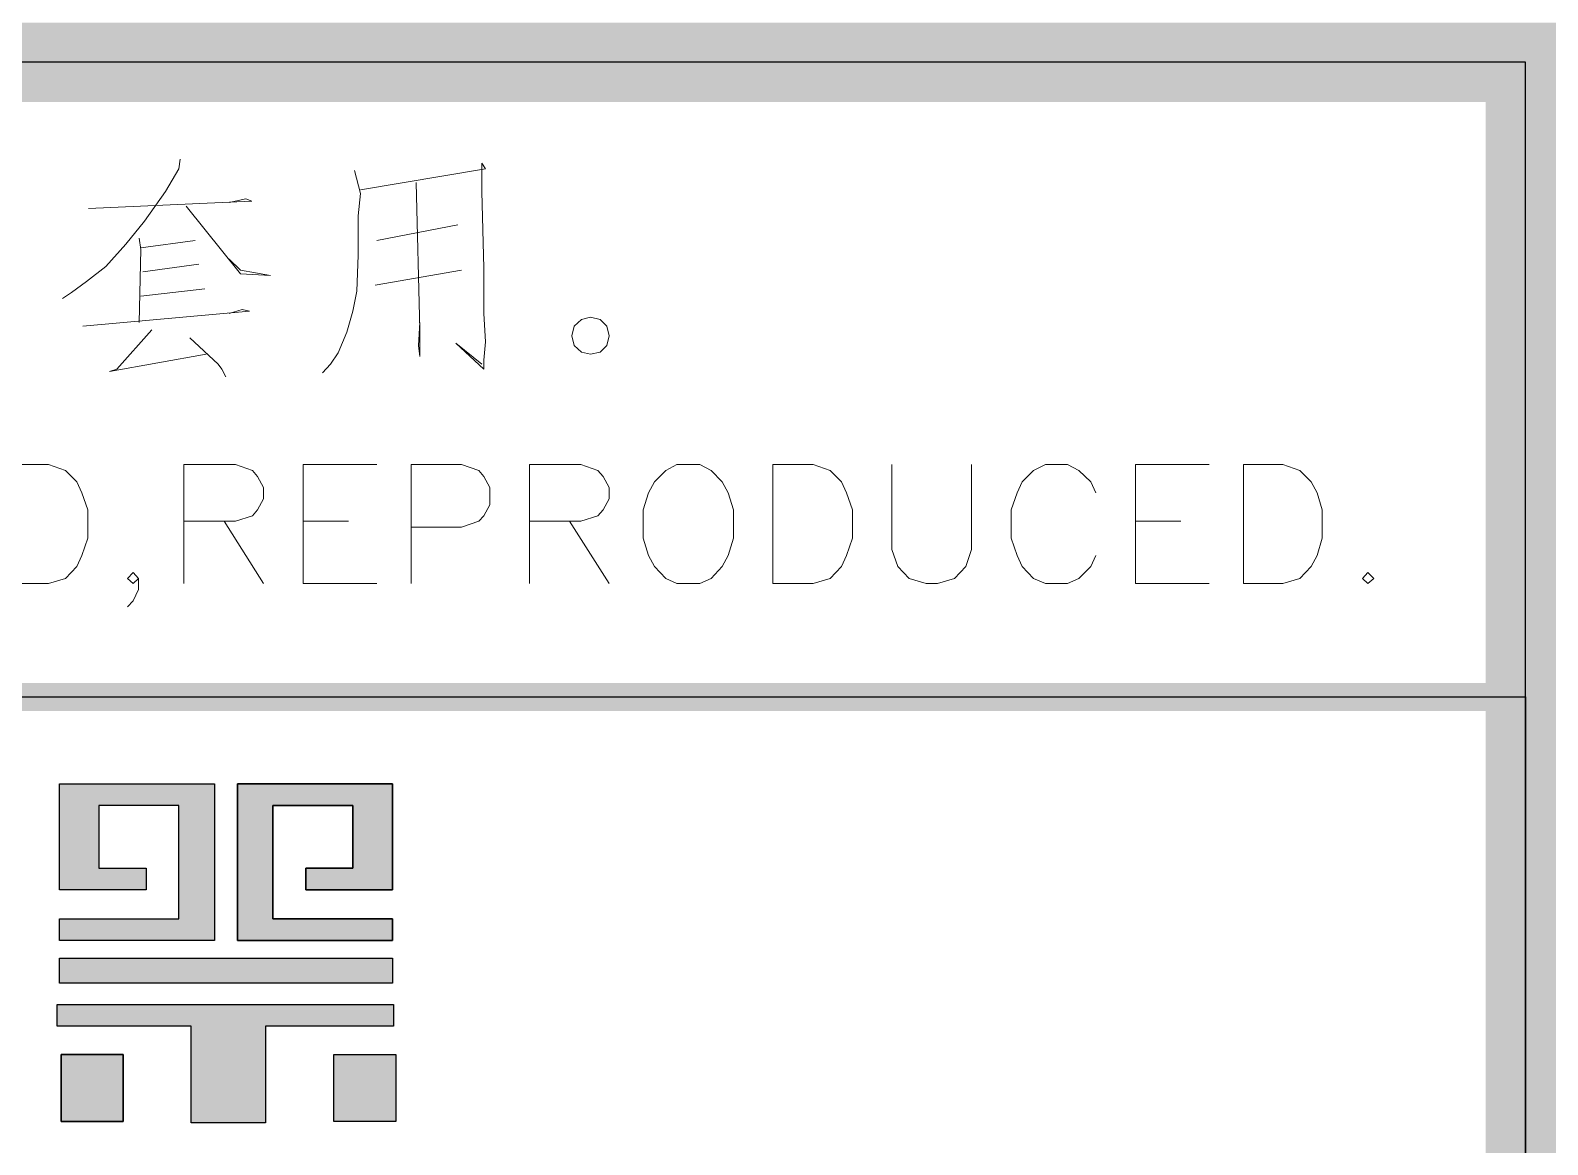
# Model space of a CAD drawing. Extents: x -809667 to 586099, y 3084146 to 3634412.
# Drawn here: x 382133.56 to 382143.12, y 3085856.73 to 3085863.75 of the extents above; entities that cross this region are included whole.
import ezdxf

# ---------------------------------------------------------------- set-up
doc = ezdxf.new("R2010")
doc.units = 0
doc.header["$LTSCALE"] = 0.5
doc.layers.get('0').update_dxf_attribs({"linetype": 'CONTINUOUS'})
doc.layers.add('PUB_TITLE', color=4, linetype='CONTINUOUS')

# ---------------------------------------------------------------- blocks, each defined once
blk = doc.blocks.new('AACI')
at = {"layer": 'PUB_TITLE'}
for points in [[(4152.6, 3890.5), (4348, 3890.5), (4348, 3693.2), (4152.6, 3693.2), (4152.6, 3720.5), (4303.2, 3720.5), (4303.2, 3863.1), (4202.3, 3863.1), (4202.3, 3784.2), (4261.7, 3784.2), (4261.7, 3756.9), (4152.6, 3756.9)], [(4152.6, 3890.5), (4348, 3890.5), (4348, 3693.2), (4152.6, 3693.2), (4152.6, 3720.5), (4303.2, 3720.5), (4303.2, 3863.1), (4202.3, 3863.1), (4202.3, 3784.2), (4261.7, 3784.2), (4261.7, 3756.9), (4152.6, 3756.9)], [(4376.8, 3890.5), (4572.2, 3890.5), (4572.2, 3756.9), (4463.1, 3756.9), (4463.1, 3784.2), (4522.4, 3784.2), (4522.4, 3863.1), (4421.6, 3863.1), (4421.6, 3720.5), (4572.2, 3720.5), (4572.2, 3693.2), (4376.8, 3693.2)], [(4376.8, 3890.5), (4572.2, 3890.5), (4572.2, 3756.9), (4463.1, 3756.9), (4463.1, 3784.2), (4522.4, 3784.2), (4522.4, 3863.1), (4421.6, 3863.1), (4421.6, 3720.5), (4572.2, 3720.5), (4572.2, 3693.2), (4376.8, 3693.2)]]:
    blk.add_hatch(color=256, dxfattribs=at).paths.add_polyline_path(points)
h = blk.add_hatch(color=256, dxfattribs=at)
h.paths.add_polyline_path([(4152.6, 3670.7), (4572.2, 3670.7), (4572.2, 3639.4), (4152.6, 3639.4)])
h.paths.add_polyline_path([(4149.7, 3612.3), (4573.4, 3612.3), (4573.4, 3584.9), (4412.5, 3584.9), (4412.5, 3463.2), (4318.7, 3463.2), (4318.7, 3584.9), (4149.7, 3584.9)])
h.paths.add_polyline_path([(4154.7, 3549.4), (4232.9, 3549.4), (4232.9, 3464.9), (4154.7, 3464.9)], flags=17)
h.paths.add_polyline_path([(4498.3, 3549.4), (4576.6, 3549.4), (4576.6, 3464.9), (4498.3, 3464.9)])
h = blk.add_hatch(color=256, dxfattribs=at)
h.paths.add_polyline_path([(4152.6, 3670.7), (4572.2, 3670.7), (4572.2, 3639.4), (4152.6, 3639.4)])
h.paths.add_polyline_path([(4149.7, 3612.3), (4573.4, 3612.3), (4573.4, 3584.9), (4412.5, 3584.9), (4412.5, 3463.2), (4318.7, 3463.2), (4318.7, 3584.9), (4149.7, 3584.9)])
h.paths.add_polyline_path([(4154.7, 3549.4), (4232.9, 3549.4), (4232.9, 3464.9), (4154.7, 3464.9)], flags=17)
h.paths.add_polyline_path([(4498.3, 3549.4), (4576.6, 3549.4), (4576.6, 3464.9), (4498.3, 3464.9)])
for p, q in [((4152.6, 3756.9), (4152.6, 3890.5)), ((4152.6, 3890.5), (4348, 3890.5)), ((4152.6, 3756.9), (4152.6, 3890.5)), ((4152.6, 3890.5), (4348, 3890.5)), ((4152.6, 3890.5), (4348, 3890.5)), ((4152.6, 3756.9), (4152.6, 3890.5)), ((4152.6, 3756.9), (4152.6, 3890.5)), ((4152.6, 3890.5), (4348, 3890.5)), ((4152.6, 3756.9), (4152.6, 3890.5)), ((4152.6, 3890.5), (4348, 3890.5)), ((4152.6, 3890.5), (4348, 3890.5)), ((4152.6, 3756.9), (4152.6, 3890.5)), ((4348, 3890.5), (4348, 3693.2)), ((4348, 3890.5), (4348, 3693.2)), ((4348, 3890.5), (4348, 3693.2)), ((4348, 3890.5), (4348, 3693.2)), ((4348, 3890.5), (4348, 3693.2)), ((4348, 3890.5), (4348, 3693.2)), ((4572.2, 3890.5), (4376.8, 3890.5)), ((4376.8, 3890.5), (4376.8, 3693.2)), ((4376.8, 3890.5), (4572.2, 3890.5)), ((4376.8, 3693.2), (4376.8, 3890.5)), ((4376.8, 3890.5), (4572.2, 3890.5)), ((4376.8, 3693.2), (4376.8, 3890.5)), ((4572.2, 3890.5), (4376.8, 3890.5)), ((4376.8, 3890.5), (4376.8, 3693.2)), ((4376.8, 3890.5), (4572.2, 3890.5)), ((4376.8, 3693.2), (4376.8, 3890.5)), ((4376.8, 3890.5), (4572.2, 3890.5)), ((4376.8, 3693.2), (4376.8, 3890.5)), ((4572.2, 3756.9), (4572.2, 3890.5)), ((4572.2, 3890.5), (4572.2, 3756.9)), ((4572.2, 3890.5), (4572.2, 3756.9)), ((4572.2, 3756.9), (4572.2, 3890.5)), ((4572.2, 3890.5), (4572.2, 3756.9)), ((4572.2, 3890.5), (4572.2, 3756.9)), ((4303.2, 3863.1), (4202.3, 3863.1)), ((4202.3, 3863.1), (4202.3, 3784.2)), ((4303.2, 3863.1), (4202.3, 3863.1)), ((4202.3, 3863.1), (4202.3, 3784.2)), ((4303.2, 3863.1), (4202.3, 3863.1)), ((4202.3, 3863.1), (4202.3, 3784.2)), ((4303.2, 3863.1), (4202.3, 3863.1)), ((4202.3, 3863.1), (4202.3, 3784.2)), ((4303.2, 3863.1), (4202.3, 3863.1)), ((4202.3, 3863.1), (4202.3, 3784.2)), ((4303.2, 3863.1), (4202.3, 3863.1)), ((4202.3, 3863.1), (4202.3, 3784.2)), ((4303.2, 3720.5), (4303.2, 3863.1)), ((4303.2, 3720.5), (4303.2, 3863.1)), ((4303.2, 3720.5), (4303.2, 3863.1)), ((4303.2, 3720.5), (4303.2, 3863.1)), ((4303.2, 3720.5), (4303.2, 3863.1)), ((4303.2, 3720.5), (4303.2, 3863.1)), ((4421.6, 3720.5), (4421.6, 3863.1)), ((4421.6, 3863.1), (4522.4, 3863.1)), ((4522.4, 3863.1), (4421.6, 3863.1)), ((4421.6, 3863.1), (4421.6, 3720.5)), ((4522.4, 3863.1), (4421.6, 3863.1)), ((4421.6, 3863.1), (4421.6, 3720.5)), ((4421.6, 3720.5), (4421.6, 3863.1)), ((4421.6, 3863.1), (4522.4, 3863.1)), ((4522.4, 3863.1), (4421.6, 3863.1)), ((4421.6, 3863.1), (4421.6, 3720.5)), ((4522.4, 3863.1), (4421.6, 3863.1)), ((4421.6, 3863.1), (4421.6, 3720.5)), ((4522.4, 3863.1), (4522.4, 3784.2)), ((4522.4, 3784.2), (4522.4, 3863.1)), ((4522.4, 3784.2), (4522.4, 3863.1)), ((4522.4, 3863.1), (4522.4, 3784.2)), ((4522.4, 3784.2), (4522.4, 3863.1)), ((4522.4, 3784.2), (4522.4, 3863.1)), ((4202.3, 3784.2), (4261.7, 3784.2)), ((4202.3, 3784.2), (4261.7, 3784.2)), ((4202.3, 3784.2), (4261.7, 3784.2)), ((4202.3, 3784.2), (4261.7, 3784.2)), ((4202.3, 3784.2), (4261.7, 3784.2)), ((4202.3, 3784.2), (4261.7, 3784.2)), ((4261.7, 3784.2), (4261.7, 3756.9)), ((4261.7, 3784.2), (4261.7, 3756.9)), ((4261.7, 3784.2), (4261.7, 3756.9)), ((4261.7, 3784.2), (4261.7, 3756.9)), ((4261.7, 3784.2), (4261.7, 3756.9)), ((4261.7, 3784.2), (4261.7, 3756.9)), ((4522.4, 3784.2), (4463.1, 3784.2)), ((4463.1, 3784.2), (4463.1, 3756.9)), ((4463.1, 3756.9), (4463.1, 3784.2)), ((4463.1, 3784.2), (4522.4, 3784.2)), ((4463.1, 3756.9), (4463.1, 3784.2)), ((4463.1, 3784.2), (4522.4, 3784.2)), ((4522.4, 3784.2), (4463.1, 3784.2)), ((4463.1, 3784.2), (4463.1, 3756.9)), ((4463.1, 3756.9), (4463.1, 3784.2)), ((4463.1, 3784.2), (4522.4, 3784.2)), ((4463.1, 3756.9), (4463.1, 3784.2)), ((4463.1, 3784.2), (4522.4, 3784.2)), ((4261.7, 3756.9), (4152.6, 3756.9)), ((4261.7, 3756.9), (4152.6, 3756.9)), ((4261.7, 3756.9), (4152.6, 3756.9)), ((4261.7, 3756.9), (4152.6, 3756.9)), ((4261.7, 3756.9), (4152.6, 3756.9)), ((4261.7, 3756.9), (4152.6, 3756.9)), ((4463.1, 3756.9), (4572.2, 3756.9)), ((4572.2, 3756.9), (4463.1, 3756.9)), ((4572.2, 3756.9), (4463.1, 3756.9)), ((4463.1, 3756.9), (4572.2, 3756.9)), ((4572.2, 3756.9), (4463.1, 3756.9)), ((4572.2, 3756.9), (4463.1, 3756.9)), ((4152.6, 3693.2), (4152.6, 3720.5)), ((4152.6, 3720.5), (4303.2, 3720.5)), ((4152.6, 3693.2), (4152.6, 3720.5)), ((4152.6, 3720.5), (4303.2, 3720.5)), ((4152.6, 3693.2), (4152.6, 3720.5)), ((4152.6, 3720.5), (4303.2, 3720.5)), ((4152.6, 3693.2), (4152.6, 3720.5)), ((4152.6, 3720.5), (4303.2, 3720.5)), ((4152.6, 3693.2), (4152.6, 3720.5)), ((4152.6, 3720.5), (4303.2, 3720.5)), ((4152.6, 3693.2), (4152.6, 3720.5)), ((4152.6, 3720.5), (4303.2, 3720.5)), ((4572.2, 3720.5), (4421.6, 3720.5)), ((4421.6, 3720.5), (4572.2, 3720.5)), ((4421.6, 3720.5), (4572.2, 3720.5)), ((4572.2, 3720.5), (4421.6, 3720.5)), ((4421.6, 3720.5), (4572.2, 3720.5)), ((4421.6, 3720.5), (4572.2, 3720.5)), ((4572.2, 3693.2), (4572.2, 3720.5)), ((4572.2, 3720.5), (4572.2, 3693.2)), ((4572.2, 3720.5), (4572.2, 3693.2)), ((4572.2, 3693.2), (4572.2, 3720.5)), ((4572.2, 3720.5), (4572.2, 3693.2)), ((4572.2, 3720.5), (4572.2, 3693.2)), ((4348, 3693.2), (4152.6, 3693.2)), ((4348, 3693.2), (4152.6, 3693.2)), ((4348, 3693.2), (4152.6, 3693.2)), ((4348, 3693.2), (4152.6, 3693.2)), ((4348, 3693.2), (4152.6, 3693.2)), ((4348, 3693.2), (4152.6, 3693.2)), ((4376.8, 3693.2), (4572.2, 3693.2)), ((4572.2, 3693.2), (4376.8, 3693.2)), ((4572.2, 3693.2), (4376.8, 3693.2)), ((4376.8, 3693.2), (4572.2, 3693.2)), ((4572.2, 3693.2), (4376.8, 3693.2)), ((4572.2, 3693.2), (4376.8, 3693.2)), ((4152.6, 3670.7), (4572.2, 3670.7)), ((4152.6, 3639.4), (4152.6, 3670.7)), ((4152.6, 3670.7), (4572.2, 3670.7)), ((4152.6, 3639.4), (4152.6, 3670.7)), ((4152.6, 3670.7), (4572.2, 3670.7)), ((4152.6, 3639.4), (4152.6, 3670.7)), ((4152.6, 3670.7), (4572.2, 3670.7)), ((4152.6, 3639.4), (4152.6, 3670.7)), ((4572.2, 3670.7), (4572.2, 3639.4)), ((4572.2, 3670.7), (4572.2, 3639.4)), ((4572.2, 3670.7), (4572.2, 3639.4)), ((4572.2, 3670.7), (4572.2, 3639.4)), ((4572.2, 3639.4), (4152.6, 3639.4)), ((4572.2, 3639.4), (4152.6, 3639.4)), ((4572.2, 3639.4), (4152.6, 3639.4)), ((4572.2, 3639.4), (4152.6, 3639.4)), ((4149.7, 3584.9), (4149.7, 3612.3)), ((4149.7, 3612.3), (4573.4, 3612.3)), ((4149.7, 3612.3), (4573.4, 3612.3)), ((4149.7, 3584.9), (4149.7, 3612.3)), ((4149.7, 3584.9), (4149.7, 3612.3)), ((4149.7, 3612.3), (4573.4, 3612.3)), ((4149.7, 3612.3), (4573.4, 3612.3)), ((4149.7, 3584.9), (4149.7, 3612.3)), ((4573.4, 3612.3), (4573.4, 3584.9)), ((4573.4, 3612.3), (4573.4, 3584.9)), ((4573.4, 3612.3), (4573.4, 3584.9)), ((4573.4, 3612.3), (4573.4, 3584.9)), ((4318.7, 3584.9), (4149.7, 3584.9)), ((4318.7, 3584.9), (4149.7, 3584.9)), ((4318.7, 3584.9), (4149.7, 3584.9)), ((4318.7, 3584.9), (4149.7, 3584.9)), ((4318.7, 3463.2), (4318.7, 3584.9)), ((4318.7, 3463.2), (4318.7, 3584.9)), ((4318.7, 3463.2), (4318.7, 3584.9)), ((4318.7, 3463.2), (4318.7, 3584.9)), ((4573.4, 3584.9), (4412.5, 3584.9)), ((4412.5, 3584.9), (4412.5, 3463.2)), ((4573.4, 3584.9), (4412.5, 3584.9)), ((4412.5, 3584.9), (4412.5, 3463.2)), ((4573.4, 3584.9), (4412.5, 3584.9)), ((4412.5, 3584.9), (4412.5, 3463.2)), ((4573.4, 3584.9), (4412.5, 3584.9)), ((4412.5, 3584.9), (4412.5, 3463.2)), ((4232.9, 3549.4), (4154.7, 3549.4)), ((4154.7, 3549.4), (4154.7, 3464.9)), ((4154.7, 3549.4), (4232.9, 3549.4)), ((4154.7, 3464.9), (4154.7, 3549.4)), ((4232.9, 3549.4), (4154.7, 3549.4)), ((4154.7, 3549.4), (4154.7, 3464.9)), ((4154.7, 3549.4), (4232.9, 3549.4)), ((4154.7, 3464.9), (4154.7, 3549.4)), ((4232.9, 3464.9), (4232.9, 3549.4)), ((4232.9, 3549.4), (4232.9, 3464.9)), ((4232.9, 3464.9), (4232.9, 3549.4)), ((4232.9, 3549.4), (4232.9, 3464.9)), ((4498.3, 3549.4), (4576.6, 3549.4)), ((4498.3, 3464.9), (4498.3, 3549.4)), ((4498.3, 3549.4), (4576.6, 3549.4)), ((4498.3, 3464.9), (4498.3, 3549.4)), ((4498.3, 3549.4), (4576.6, 3549.4)), ((4498.3, 3464.9), (4498.3, 3549.4)), ((4498.3, 3549.4), (4576.6, 3549.4)), ((4498.3, 3464.9), (4498.3, 3549.4)), ((4576.6, 3549.4), (4576.6, 3464.9)), ((4576.6, 3549.4), (4576.6, 3464.9)), ((4576.6, 3549.4), (4576.6, 3464.9)), ((4576.6, 3549.4), (4576.6, 3464.9)), ((4154.7, 3464.9), (4232.9, 3464.9)), ((4232.9, 3464.9), (4154.7, 3464.9)), ((4154.7, 3464.9), (4232.9, 3464.9)), ((4232.9, 3464.9), (4154.7, 3464.9)), ((4412.5, 3463.2), (4318.7, 3463.2)), ((4412.5, 3463.2), (4318.7, 3463.2)), ((4412.5, 3463.2), (4318.7, 3463.2)), ((4412.5, 3463.2), (4318.7, 3463.2)), ((4576.6, 3464.9), (4498.3, 3464.9)), ((4576.6, 3464.9), (4498.3, 3464.9)), ((4576.6, 3464.9), (4498.3, 3464.9)), ((4576.6, 3464.9), (4498.3, 3464.9))]:
    blk.add_line(p, q, dxfattribs=at)
blk.add_lwpolyline([(0, 4000), (6000, 4000), (6000, 0), (0, 0)], close=True, dxfattribs=at)
blk = doc.blocks.new('DE')
at = {"layer": 'PUB_TITLE'}
for points in [[(-6000, 56600), (0, 56600), (0, 57400), (-6000, 57400)], [(-6000, 0), (0, 0), (0, 57400), (-6000, 57400)]]:
    blk.add_lwpolyline(points, close=True, dxfattribs=at)
at = {"layer": 'PUB_TITLE', "color": 140, "lineweight": 0}
for points in [[(-1695.2, 57277.7), (-1697.1, 57265.5), (-1713.9, 57237.3), (-1740.2, 57199.8), (-1763.7, 57170.7), (-1789, 57142.6), (-1813.4, 57123.8), (-1832.2, 57109.7), (-1843.4, 57102.2)], [(-1468.1, 57239.2), (-1310.5, 57265.5), (-1315.2, 57273), (-1315.2, 57237.3), (-1312.4, 57140.7), (-1312.4, 57091), (-1312.4, 57083.5), (-1310.5, 57047.8), (-1312.4, 57024.4), (-1312.4, 57013.1), (-1348, 57045.9), (-1315.2, 57019.7)], [(-1475.6, 57263.6), (-1468.1, 57234.5), (-1470.9, 57206.4), (-1470.9, 57156.7), (-1472.8, 57111.6), (-1477.5, 57086.3), (-1485, 57060), (-1496.3, 57033.7), (-1505.6, 57019.7), (-1516, 57008.4)], [(-1397.7, 57248.6), (-1393.1, 57062.8), (-1393.1, 57029), (-1394.9, 57043.1), (-1393.1, 57072.2)], [(-1810.6, 57215.8), (-1605.1, 57225.1), (-1612.6, 57228), (-1633.3, 57223.3)], [(-1687.7, 57218.6), (-1619.2, 57133.2), (-1581.6, 57131.3), (-1619.2, 57137.9), (-1633.3, 57152)], [(-1345.2, 57195.1), (-1447.5, 57175.4)], [(-1746.8, 57178.2), (-1744.9, 57164.2), (-1746.8, 57072.2)], [(-1744.9, 57166), (-1676.4, 57175.4)], [(-1671.7, 57145.4), (-1742.1, 57136)], [(-1449.4, 57119.1), (-1340.5, 57137.9)], [(-1744.9, 57105), (-1664.2, 57114.4)], [(-1818.1, 57067.5), (-1607.9, 57086.3), (-1617.3, 57088.2), (-1633.3, 57083.5)], [(-1730.8, 57062.8), (-1774.9, 57013.1), (-1784.3, 57010.3), (-1662.3, 57031.9)], [(-1683, 57052.5), (-1647.3, 57019.7), (-1642.6, 57013.1), (-1637.9, 57003.7)], [(-1911.9, 56893), (-1861.2, 56893), (-1839.7, 56885.5), (-1825.6, 56871.4), (-1819, 56857.3), (-1811.5, 56835.8), (-1811.5, 56800.1), (-1819, 56778.5), (-1825.6, 56764.5), (-1839.7, 56749.4), (-1861.2, 56742.9), (-1911.9, 56742.9)], [(-1690.5, 56893), (-1690.5, 56742.9)], [(-1690.5, 56893), (-1625.7, 56893), (-1604.2, 56885.5), (-1597.6, 56878), (-1590.1, 56863.9), (-1590.1, 56849.8), (-1597.6, 56835.8), (-1604.2, 56828.3), (-1625.7, 56821.7), (-1690.5, 56821.7)], [(-1540.4, 56893), (-1540.4, 56742.9)], [(-1540.4, 56893), (-1447.5, 56893)], [(-1404.3, 56893), (-1404.3, 56742.9)], [(-1404.3, 56893), (-1340.5, 56893), (-1318.9, 56885.5), (-1312.4, 56878), (-1304.9, 56863.9), (-1304.9, 56842.3), (-1312.4, 56828.3), (-1318.9, 56821.7), (-1340.5, 56814.2), (-1404.3, 56814.2)], [(-1255.1, 56893), (-1255.1, 56742.9)], [(-1255.1, 56893), (-1190.4, 56893), (-1168.8, 56885.5), (-1162.2, 56878), (-1154.7, 56863.9), (-1154.7, 56849.8), (-1162.2, 56835.8), (-1168.8, 56828.3), (-1190.4, 56821.7), (-1255.1, 56821.7)], [(-948.3, 56893), (-948.3, 56742.9)], [(-948.3, 56893), (-897.7, 56893), (-876.1, 56885.5), (-862, 56871.4), (-855.4, 56857.3), (-847.9, 56835.8), (-847.9, 56800.1), (-855.4, 56778.5), (-862, 56764.5), (-876.1, 56749.4), (-897.7, 56742.9), (-948.3, 56742.9)], [(-798.2, 56893), (-798.2, 56786), (-790.7, 56764.5), (-776.6, 56749.4), (-755, 56742.9), (-741, 56742.9), (-719.4, 56749.4), (-705.3, 56764.5), (-697.8, 56786), (-697.8, 56893)], [(-541.1, 56857.3), (-547.7, 56871.4), (-562.7, 56885.5), (-576.8, 56893), (-604.9, 56893), (-619.9, 56885.5), (-634, 56871.4), (-640.6, 56857.3), (-648.1, 56835.8), (-648.1, 56800.1), (-640.6, 56778.5), (-634, 56764.5), (-619.9, 56749.4), (-604.9, 56742.9), (-576.8, 56742.9), (-562.7, 56749.4), (-547.7, 56764.5), (-541.1, 56778.5)], [(-491.4, 56893), (-491.4, 56742.9)], [(-491.4, 56893), (-398.5, 56893)], [(-355.3, 56893), (-355.3, 56742.9)], [(-355.3, 56893), (-305.6, 56893), (-284, 56885.5), (-270, 56871.4), (-262.5, 56857.3), (-255.9, 56835.8), (-255.9, 56800.1), (-262.5, 56778.5), (-270, 56764.5), (-284, 56749.4), (-305.6, 56742.9), (-355.3, 56742.9)], [(-1639.8, 56821.7), (-1590.1, 56742.9)], [(-1540.4, 56821.7), (-1483.1, 56821.7)], [(-1204.5, 56821.7), (-1154.7, 56742.9)], [(-491.4, 56821.7), (-434.2, 56821.7)], [(-1747.7, 56749.4), (-1754.3, 56742.9), (-1761.8, 56749.4), (-1754.3, 56757), (-1747.7, 56749.4), (-1747.7, 56735.4), (-1754.3, 56721.3), (-1761.8, 56713.8)], [(-1540.4, 56742.9), (-1447.5, 56742.9)], [(-491.4, 56742.9), (-398.5, 56742.9)]]:
    blk.add_lwpolyline(points, dxfattribs=at)
for points in [[(-1154.7, 57055.3), (-1157.6, 57067.5), (-1166, 57076), (-1178.2, 57078.8), (-1189.5, 57076), (-1198.8, 57067.5), (-1201.7, 57055.3), (-1198.8, 57043.1), (-1189.5, 57034.7), (-1178.2, 57031.9), (-1166, 57034.7), (-1157.6, 57043.1), (-1154.7, 57055.3)], [(-1069.4, 56893), (-1083.4, 56885.5), (-1097.5, 56871.4), (-1105, 56857.3), (-1111.6, 56835.8), (-1111.6, 56800.1), (-1105, 56778.5), (-1097.5, 56764.5), (-1083.4, 56749.4), (-1069.4, 56742.9), (-1040.3, 56742.9), (-1026.2, 56749.4), (-1012.1, 56764.5), (-1004.6, 56778.5), (-998.1, 56800.1), (-998.1, 56835.8), (-1004.6, 56857.3), (-1012.1, 56871.4), (-1026.2, 56885.5), (-1040.3, 56893), (-1069.4, 56893)], [(-198.7, 56757), (-205.2, 56749.4), (-198.7, 56742.9), (-191.1, 56749.4), (-198.7, 56757)]]:
    blk.add_lwpolyline(points, close=True, dxfattribs=at)
at = {"layer": 'PUB_TITLE', "const_width": 35}
blk.add_lwpolyline([(-6000, 56600), (0, 56600)], dxfattribs=at)
at = {"layer": 'PUB_TITLE'}
blk.add_blockref('AACI', (-6000, 52600), dxfattribs=at)
blk = doc.blocks.new('DEEEE')
at = {"layer": 'PUB_TITLE'}
blk.add_blockref('DE', (917508.9, -201220.5), dxfattribs=at)

msp = doc.modelspace()

# ---------------------------------------------------------------- linework, layer by layer
at = {"layer": 'PUB_TITLE', "linetype": 'Continuous', "const_width": 0.5}
msp.add_lwpolyline([(381739.9815, 3085576.5531), (382142.9815, 3085576.5531), (382142.9815, 3085863.5531), (381739.9815, 3085863.5531)], close=True, dxfattribs=at)

# ---------------------------------------------------------------- block references
at = {"xscale": 0.005, "yscale": 0.005, "zscale": 0.005}
msp.add_blockref('DEEEE', (377555.4368, 3086582.6554), dxfattribs=at)

doc.saveas('drawing.dxf')
